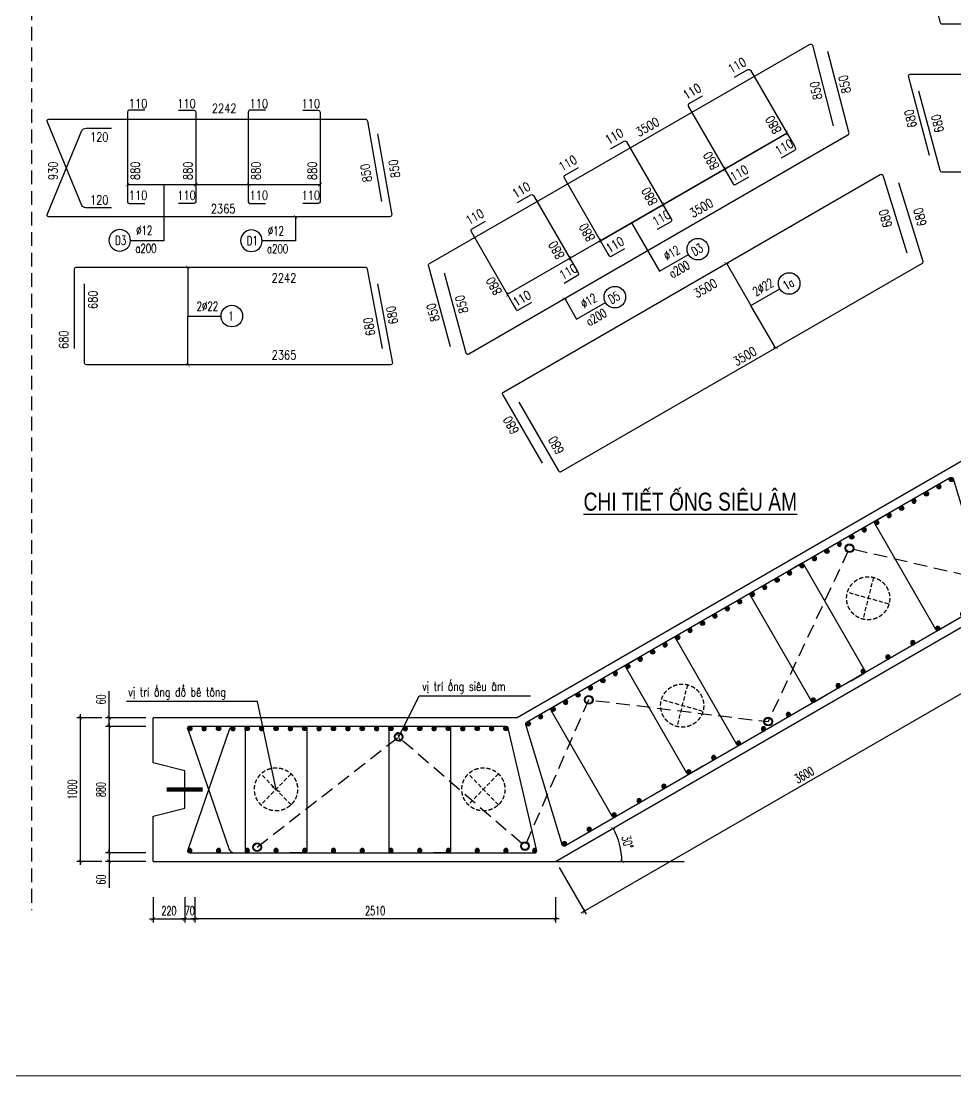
# Model space of a CAD drawing. Header units: millimetres. Extents: x -143483 to 1166745, y -1448440 to -1202244.
# Drawn here: x 519679 to 545700, y -1285398 to -1256028 of the extents above; entities that cross this region are included whole.
import ezdxf
from ezdxf.enums import TextEntityAlignment as Align

# ---------------------------------------------------------------- set-up
doc = ezdxf.new("R2010")
doc.units = ezdxf.units.MM
doc.header["$LTSCALE"] = 30
doc.header["$PDMODE"] = 3
doc.linetypes.add('DASHED', pattern=[19.05, 12.7, -6.35])
doc.layers.get('0').update_dxf_attribs({"lineweight": 9})
doc.layers.get('Defpoints').update_dxf_attribs({"lineweight": 9})
for name, color, linetype in [('ccu11-Cotthep', 9, 'Continuous'), ('ccu11-Dim', 8, 'Continuous'), ('ccu11-Manh', 8, 'Continuous'), ('ccu11-Text', 31, 'Continuous'), ('ccu11-Thay', 7, 'Continuous'), ('ccu11-Thep', 4, 'Continuous'), ('ccu11-Thep doc', 4, 'Continuous'), ('ccu11-Thepdai', 6, 'Continuous')]:
    doc.layers.add(name, color=color, linetype=linetype)
doc.layers.add('ccu11-Khuat', color=9, linetype='DASHED', lineweight=30)
doc.layers.add('Vicom_thep doc', color=1, linetype='Continuous', lineweight=35)
doc.styles.add('ccu11-dim', font='vnsimli.shx', dxfattribs={"width": 0.65, "bigfont": 'bigfont.shx'})
doc.styles.add('ccu11-VnAvH-B', font='VHAVANB.TTF')
doc.styles.add('ccu11-vnsimli', font='vnsimli.shx', dxfattribs={"width": 0.8, "bigfont": 'vns.shx'})
doc.styles.add('ccu11-vnsimple', font='vnsimple.shx', dxfattribs={"bigfont": 'bigfont.shx'})
doc.styles.add('ccu11_simli', font='vnsimli.shx', dxfattribs={"width": 0.8})
doc.dimstyles.new('ccu11-100', dxfattribs={"dimscale": 100, "dimtxt": 2.5, "dimasz": 1, "dimexe": 1, "dimexo": 2, "dimgap": 1, "dimtad": 1, "dimdec": 0, "dimdsep": 46, "dimtxsty": 'ccu11-dim', "dimblk": 'ARCHTICK', "dimcen": -1, "dimdle": 1, "dimclrd": 256, "dimclre": 256, "dimclrt": 3, "dimadec": 0, "dimazin": 2, "dimtfac": 0.1, "dimtdec": 0, "dimtmove": 0, "dimatfit": 1, "dimldrblk": 'ARCHTICK', "dimfxl": 0, "dimtvp": 0.833333, "dimtolj": 1, "dimtzin": 12, "dimarcsym": 0})
doc.dimstyles.new('ccu11-100x4', dxfattribs={"dimscale": 100, "dimtxt": 2.5, "dimasz": 1, "dimexe": 1, "dimexo": 2, "dimgap": 1, "dimtad": 1, "dimdec": 0, "dimlfac": 0.25, "dimdsep": 46, "dimtxsty": 'ccu11-dim', "dimblk": 'ARCHTICK', "dimcen": -1, "dimdle": 1, "dimclrd": 256, "dimclre": 256, "dimclrt": 3, "dimadec": 0, "dimazin": 2, "dimtfac": 0.1, "dimtdec": 0, "dimtmove": 0, "dimatfit": 1, "dimldrblk": 'ARCHTICK', "dimfxl": 0, "dimtvp": 0.833333, "dimtolj": 1, "dimtzin": 12, "dimarcsym": 0})

# ---------------------------------------------------------------- blocks, each defined once
blk = doc.blocks.new('_ARCHTICK')
at = {"color": 0, "linetype": 'ByBlock', "const_width": 0.15}
blk.add_lwpolyline([(-0.5, -0.5), (0.5, 0.5)], dxfattribs=at)
blk = doc.blocks.new('SHD')
at = {"layer": 'ccu11-Cotthep'}
blk.add_circle((300, 0), 300, dxfattribs=at)
at = {"layer": 'ccu11-Cotthep', "color": 31, "style": 'ccu11_simli', "width": 0.8}
blk.add_attdef('DK', text='', height=250, dxfattribs=at).set_placement((-101, 65), align=Align.BOTTOM_RIGHT)
blk.add_attdef('KH', text='', height=250, dxfattribs=at).set_placement((300, 0), align=Align.MIDDLE)
blk.add_attdef('KC', text='', height=250, dxfattribs=at).set_placement((-101, -142), align=Align.TOP_RIGHT)
blk = doc.blocks.new('*D2921')
at = {"layer": 'ccu11-Dim', "linetype": 'ByBlock', "lineweight": -2, "ltscale": 30, "transparency": 16777216}
for p, q in [((547126, -1272398), (547876, -1273697)), ((535268, -1280861), (547912, -1273561)), ((534655, -1279598), (535405, -1280897))]:
    blk.add_line(p, q, dxfattribs=at)
at = {"layer": 'Defpoints', "color": 0, "linetype": 'ByBlock', "ltscale": 30, "transparency": 16777216}
for p in [(547026, -1272225), (547826, -1273611), (534555, -1279425)]:
    blk.add_point(p, dxfattribs=at)
at = {"layer": 'ccu11-Dim', "linetype": 'ByBlock', "lineweight": -2, "ltscale": 30, "transparency": 16777216, "xscale": 100, "yscale": 100, "zscale": 100}
for p, rotation in [((547826, -1273611), 30.00008489636826), ((535355, -1280811), 210.0000848963683)]:
    blk.add_blockref('_ARCHTICK', p, dxfattribs=dict(at, rotation=rotation))
at = {"layer": 'ccu11-Dim', "color": 3, "linetype": 'ByBlock', "ltscale": 30, "transparency": 16777216, "insert": (541478, -1277016), "char_height": 250, "attachment_point": 5, "rotation": 30.0001, "style": 'ccu11-dim'}
blk.add_mtext('\\A1;3600', dxfattribs=at)
blk = doc.blocks.new('*D2926')
at = {"layer": 'ccu11-Dim', "linetype": 'ByBlock', "lineweight": -2, "ltscale": 30, "transparency": 16777216}
for p, q in [((522127, -1275425), (522127, -1274685)), ((523155, -1275425), (522027, -1275425)), ((522127, -1275665), (522127, -1275425)), ((523155, -1275665), (522027, -1275665)), ((522127, -1275665), (522127, -1275765))]:
    blk.add_line(p, q, dxfattribs=at)
at = {"layer": 'Defpoints', "color": 0, "linetype": 'ByBlock', "ltscale": 30, "transparency": 16777216}
for p in [(523355, -1275425), (522127, -1275665), (523355, -1275665)]:
    blk.add_point(p, dxfattribs=at)
at = {"layer": 'ccu11-Dim', "linetype": 'ByBlock', "lineweight": -2, "ltscale": 30, "transparency": 16777216, "xscale": 100, "yscale": 100, "zscale": 100}
for p, rotation in [((522127, -1275425), 270), ((522127, -1275665), 90)]:
    blk.add_blockref('_ARCHTICK', p, dxfattribs=dict(at, rotation=rotation))
at = {"layer": 'ccu11-Dim', "color": 3, "linetype": 'ByBlock', "ltscale": 30, "transparency": 16777216, "insert": (521902, -1274917), "char_height": 250, "attachment_point": 5, "rotation": 90, "style": 'ccu11-dim'}
blk.add_mtext('\\A1;60', dxfattribs=at)
blk = doc.blocks.new('*D2927')
at = {"layer": 'ccu11-Dim', "linetype": 'ByBlock', "lineweight": -2, "ltscale": 30, "transparency": 16777216}
for p, q in [((523155, -1275665), (522027, -1275665)), ((522127, -1275565), (522127, -1279285)), ((523155, -1279185), (522027, -1279185))]:
    blk.add_line(p, q, dxfattribs=at)
at = {"layer": 'Defpoints', "color": 0, "linetype": 'ByBlock', "ltscale": 30, "transparency": 16777216}
for p in [(523355, -1275665), (522127, -1279185), (523355, -1279185)]:
    blk.add_point(p, dxfattribs=at)
at = {"layer": 'ccu11-Dim', "linetype": 'ByBlock', "lineweight": -2, "ltscale": 30, "transparency": 16777216, "xscale": 100, "yscale": 100, "zscale": 100}
for p, rotation in [((522127, -1275665), 90), ((522127, -1279185), 270)]:
    blk.add_blockref('_ARCHTICK', p, dxfattribs=dict(at, rotation=rotation))
at = {"layer": 'ccu11-Dim', "color": 3, "linetype": 'ByBlock', "ltscale": 30, "transparency": 16777216, "insert": (521902, -1277425), "char_height": 250, "attachment_point": 5, "rotation": 90, "style": 'ccu11-dim'}
blk.add_mtext('\\A1;880', dxfattribs=at)
blk = doc.blocks.new('*D2928')
at = {"layer": 'ccu11-Dim', "linetype": 'ByBlock', "lineweight": -2, "ltscale": 30, "transparency": 16777216}
for p, q in [((523155, -1279185), (522027, -1279185)), ((522127, -1279185), (522127, -1279085)), ((522127, -1279185), (522127, -1279425)), ((523155, -1279425), (522027, -1279425)), ((522127, -1279425), (522127, -1280164))]:
    blk.add_line(p, q, dxfattribs=at)
at = {"layer": 'Defpoints', "color": 0, "linetype": 'ByBlock', "ltscale": 30, "transparency": 16777216}
for p in [(522127, -1279185), (523355, -1279185), (523355, -1279425)]:
    blk.add_point(p, dxfattribs=at)
at = {"layer": 'ccu11-Dim', "linetype": 'ByBlock', "lineweight": -2, "ltscale": 30, "transparency": 16777216, "xscale": 100, "yscale": 100, "zscale": 100}
for p, rotation in [((522127, -1279185), 270), ((522127, -1279425), 90)]:
    blk.add_blockref('_ARCHTICK', p, dxfattribs=dict(at, rotation=rotation))
at = {"layer": 'ccu11-Dim', "color": 3, "linetype": 'ByBlock', "ltscale": 30, "transparency": 16777216, "insert": (521902, -1279933), "char_height": 250, "attachment_point": 5, "rotation": 90, "style": 'ccu11-dim'}
blk.add_mtext('\\A1;60', dxfattribs=at)
blk = doc.blocks.new('*D2929')
at = {"layer": 'ccu11-Dim', "linetype": 'ByBlock', "lineweight": -2, "ltscale": 30, "transparency": 16777216}
for p, q in [((521927, -1275425), (521227, -1275425)), ((521327, -1275325), (521327, -1279525)), ((521927, -1279425), (521227, -1279425))]:
    blk.add_line(p, q, dxfattribs=at)
at = {"layer": 'Defpoints', "color": 0, "linetype": 'ByBlock', "ltscale": 30, "transparency": 16777216}
for p in [(522127, -1275425), (521327, -1279425), (522127, -1279425)]:
    blk.add_point(p, dxfattribs=at)
at = {"layer": 'ccu11-Dim', "linetype": 'ByBlock', "lineweight": -2, "ltscale": 30, "transparency": 16777216, "xscale": 100, "yscale": 100, "zscale": 100}
for p, rotation in [((521327, -1275425), 90), ((521327, -1279425), 270)]:
    blk.add_blockref('_ARCHTICK', p, dxfattribs=dict(at, rotation=rotation))
at = {"layer": 'ccu11-Dim', "color": 3, "linetype": 'ByBlock', "ltscale": 30, "transparency": 16777216, "insert": (521102, -1277425), "char_height": 250, "attachment_point": 5, "rotation": 90, "style": 'ccu11-dim'}
blk.add_mtext('\\A1;1000', dxfattribs=at)
blk = doc.blocks.new('MCT')
at = {"ltscale": 0.005}
for p, q in [((-0.49, 0), (0.49, 0)), ((0.35, -0.35), (-0.35, 0.35)), ((-0.35, -0.35), (0.35, 0.35)), ((0, -0.49), (0, 0.49))]:
    blk.add_line(p, q, dxfattribs=at)
blk.add_circle((0, 0), 0.492, dxfattribs=at)
blk = doc.blocks.new('*U1806')
at = {"layer": 'ccu11-Thep doc', "xscale": -121.9200000001001, "yscale": 121.9200000001001, "zscale": 121.92, "rotation": 270}
blk.add_blockref('MCT', (0, 0), dxfattribs=at)
blk = doc.blocks.new('*U1807')
at = {"layer": 'ccu11-Thep doc', "color": 0, "linetype": 'ByBlock', "lineweight": -2, "transparency": 16777216}
for p in [(0, 0), (800, 0), (1600, 0), (2400, 0), (3200, 0), (4000, 0), (4800, 0), (5600, 0), (6400, 0), (7200, 0), (8000, 0), (8800, 0)]:
    blk.add_blockref('*U1806', p, dxfattribs=at)
blk = doc.blocks.new('*U1808')
at = {"layer": 'ccu11-Thep doc', "xscale": -121.9200000001001, "yscale": 121.9200000001001, "zscale": 121.92, "rotation": 270}
blk.add_blockref('MCT', (0, 0), dxfattribs=at)
blk = doc.blocks.new('*U1809')
at = {"layer": 'ccu11-Thep doc', "color": 0, "linetype": 'ByBlock', "lineweight": -2, "transparency": 16777216}
for p in [(0, 0), (800, 0), (1600, 0), (2400, 0), (3200, 0), (4000, 0), (4800, 0), (5600, 0), (6400, 0), (7200, 0), (8000, 0), (8800, 0)]:
    blk.add_blockref('*U1808', p, dxfattribs=at)
blk = doc.blocks.new('*D2930')
at = {"layer": 'ccu11-Dim', "lineweight": -2, "transparency": 16777216}
blk.add_arc((534555, -1279425), 1848, 0, 30.0001, dxfattribs=at)
at = {"layer": 'Defpoints', "color": 0, "transparency": 16777216}
for p in [(547026, -1272225), (536375, -1279104), (534555, -1279425), (534555, -1279425), (538137, -1279425)]:
    blk.add_point(p, dxfattribs=at)
at = {"layer": 'ccu11-Dim', "lineweight": -2, "transparency": 16777216, "xscale": 100, "yscale": 100, "zscale": 100}
for p, rotation in [((536156, -1278501), 120.0000848963685), ((536403, -1279425), 270.0000000000009)]:
    blk.add_blockref('_ARCHTICK', p, dxfattribs=dict(at, rotation=rotation))
at = {"layer": 'ccu11-Dim', "color": 3, "transparency": 16777216, "insert": (536558, -1278888), "char_height": 250, "attachment_point": 5, "rotation": 285, "style": 'ccu11-dim'}
blk.add_mtext('\\A1;30\\M+1818B', dxfattribs=at)
blk = doc.blocks.new('*U1814')
at = {"layer": 'ccu11-Thep doc', "xscale": -121.9200000001001, "yscale": 121.9200000001001, "zscale": 121.92, "rotation": 270}
blk.add_blockref('MCT', (0, 0), dxfattribs=at)
blk = doc.blocks.new('*U1816')
at = {"layer": 'ccu11-Thep doc', "color": 0, "linetype": 'ByBlock', "lineweight": -2, "transparency": 16777216}
for p in [(0, 0), (800, 0), (1600, 0), (2400, 0), (3200, 0), (4000, 0), (4800, 0), (5600, 0), (6400, 0), (7200, 0), (8000, 0), (8800, 0), (9600, 0), (10400, 0), (11200, 0), (12000, 0), (12800, 0), (13600, 0)]:
    blk.add_blockref('*U1814', p, dxfattribs=at)
blk = doc.blocks.new('*U1805')
at = {"layer": 'ccu11-Thep doc', "xscale": -121.9200000001001, "yscale": 121.9200000001001, "zscale": 121.92, "rotation": 270}
blk.add_blockref('MCT', (0, 0), dxfattribs=at)
blk = doc.blocks.new('*U1813')
at = {"layer": 'ccu11-Thep doc', "color": 0, "linetype": 'ByBlock', "lineweight": -2, "transparency": 16777216}
for p in [(0, 0), (800, 0), (1600, 0), (2400, 0), (3200, 0), (4000, 0), (4800, 0), (5600, 0), (6400, 0), (7200, 0), (8000, 0), (8800, 0), (9600, 0), (10400, 0), (11200, 0), (12000, 0), (12800, 0), (13600, 0)]:
    blk.add_blockref('*U1805', p, dxfattribs=at)
blk = doc.blocks.new('*D2945')
at = {"layer": 'ccu11-Dim', "linetype": 'ByBlock', "lineweight": -2, "ltscale": 30, "transparency": 16777216}
for p, q in [((523355, -1280425), (523355, -1281125)), ((524235, -1280425), (524235, -1281125)), ((523255, -1281025), (524335, -1281025))]:
    blk.add_line(p, q, dxfattribs=at)
at = {"layer": 'Defpoints', "color": 0, "linetype": 'ByBlock', "ltscale": 30, "transparency": 16777216}
for p in [(523355, -1280225), (524235, -1280225), (524235, -1281025)]:
    blk.add_point(p, dxfattribs=at)
at = {"layer": 'ccu11-Dim', "linetype": 'ByBlock', "lineweight": -2, "ltscale": 30, "transparency": 16777216, "xscale": 100, "yscale": 100, "zscale": 100, "rotation": 180}
blk.add_blockref('_ARCHTICK', (523355, -1281025), dxfattribs=at)
at = {"layer": 'ccu11-Dim', "linetype": 'ByBlock', "lineweight": -2, "ltscale": 30, "transparency": 16777216, "xscale": 100, "yscale": 100, "zscale": 100}
blk.add_blockref('_ARCHTICK', (524235, -1281025), dxfattribs=at)
at = {"layer": 'ccu11-Dim', "color": 3, "linetype": 'ByBlock', "ltscale": 30, "transparency": 16777216, "insert": (523795, -1280800), "char_height": 250, "attachment_point": 5, "style": 'ccu11-dim'}
blk.add_mtext('\\A1;220', dxfattribs=at)
blk = doc.blocks.new('*D2946')
at = {"layer": 'ccu11-Dim', "linetype": 'ByBlock', "lineweight": -2, "ltscale": 30, "transparency": 16777216}
for p, q in [((524235, -1280425), (524235, -1281125)), ((524515, -1280425), (524515, -1281125)), ((524235, -1281025), (524135, -1281025)), ((524235, -1281025), (524515, -1281025)), ((524515, -1281025), (524615, -1281025))]:
    blk.add_line(p, q, dxfattribs=at)
at = {"layer": 'Defpoints', "color": 0, "linetype": 'ByBlock', "ltscale": 30, "transparency": 16777216}
for p in [(524235, -1280225), (524515, -1280225), (524515, -1281025)]:
    blk.add_point(p, dxfattribs=at)
at = {"layer": 'ccu11-Dim', "linetype": 'ByBlock', "lineweight": -2, "ltscale": 30, "transparency": 16777216, "xscale": 100, "yscale": 100, "zscale": 100}
blk.add_blockref('_ARCHTICK', (524235, -1281025), dxfattribs=at)
at = {"layer": 'ccu11-Dim', "linetype": 'ByBlock', "lineweight": -2, "ltscale": 30, "transparency": 16777216, "xscale": 100, "yscale": 100, "zscale": 100, "rotation": 180}
blk.add_blockref('_ARCHTICK', (524515, -1281025), dxfattribs=at)
at = {"layer": 'ccu11-Dim', "color": 3, "linetype": 'ByBlock', "ltscale": 30, "transparency": 16777216, "insert": (524375, -1280800), "char_height": 250, "attachment_point": 5, "style": 'ccu11-dim'}
blk.add_mtext('\\A1;70', dxfattribs=at)
blk = doc.blocks.new('*D2947')
at = {"layer": 'ccu11-Dim', "linetype": 'ByBlock', "lineweight": -2, "ltscale": 30, "transparency": 16777216}
for p, q in [((524515, -1280425), (524515, -1281125)), ((534555, -1280425), (534555, -1281125)), ((534655, -1281025), (524415, -1281025))]:
    blk.add_line(p, q, dxfattribs=at)
at = {"layer": 'Defpoints', "color": 0, "linetype": 'ByBlock', "ltscale": 30, "transparency": 16777216}
for p in [(524515, -1280225), (534555, -1280225), (524515, -1281025)]:
    blk.add_point(p, dxfattribs=at)
at = {"layer": 'ccu11-Dim', "linetype": 'ByBlock', "lineweight": -2, "ltscale": 30, "transparency": 16777216, "xscale": 100, "yscale": 100, "zscale": 100, "rotation": 180}
blk.add_blockref('_ARCHTICK', (524515, -1281025), dxfattribs=at)
at = {"layer": 'ccu11-Dim', "linetype": 'ByBlock', "lineweight": -2, "ltscale": 30, "transparency": 16777216, "xscale": 100, "yscale": 100, "zscale": 100}
blk.add_blockref('_ARCHTICK', (534555, -1281025), dxfattribs=at)
at = {"layer": 'ccu11-Dim', "color": 3, "linetype": 'ByBlock', "ltscale": 30, "transparency": 16777216, "insert": (529535, -1280800), "char_height": 250, "attachment_point": 5, "style": 'ccu11-dim'}
blk.add_mtext('\\A1;2510', dxfattribs=at)
blk = doc.blocks.new('ccu11_block_thep')
at = {"layer": 'ccu11-Thep', "color": 3}
for p, q in [((-0.4, 0), (0.4, 0)), ((-0.28, 0.28), (0.28, -0.28)), ((0.28, 0.28), (-0.28, -0.28)), ((0, 0.4), (0, -0.4))]:
    blk.add_line(p, q, dxfattribs=at)
at = {"layer": 'ccu11-Thep', "color": 1, "const_width": 0.0667}
blk.add_lwpolyline([(-0.4, 0, 1), (0.4, 0, 1), (-0.4, 0, 1)], format="xyb", dxfattribs=at)
at = {"layer": 'ccu11-Thep', "color": 1}
blk.add_circle((0, 0), 0.4, dxfattribs=at)
blk = doc.blocks.new('*U1799')
at = {"layer": 'Vicom_thep doc', "xscale": -150, "yscale": 150, "zscale": 150, "rotation": 180}
blk.add_blockref('ccu11_block_thep', (0, 0), dxfattribs=at)
blk = doc.blocks.new('*U1800')
at = {"layer": 'ccu11-Thep doc', "color": 0, "linetype": 'ByBlock', "lineweight": -2, "transparency": 16777216}
for p in [(0, 0), (800, 0), (1600, 0), (2400, 0), (3200, 0), (4000, 0), (4800, 0), (5600, 0), (6400, 0), (7200, 0), (8000, 0)]:
    blk.add_blockref('*U1799', p, dxfattribs=at)
blk = doc.blocks.new('*U1801')
at = {"layer": 'Vicom_thep doc', "xscale": -150, "yscale": 150, "zscale": 150, "rotation": 180}
blk.add_blockref('ccu11_block_thep', (0, 0), dxfattribs=at)
blk = doc.blocks.new('*U1802')
at = {"layer": 'ccu11-Thep doc', "color": 0, "linetype": 'ByBlock', "lineweight": -2, "transparency": 16777216}
for p in [(0, 0), (800, 0), (1600, 0), (2400, 0), (3200, 0), (4000, 0), (4800, 0), (5600, 0), (6400, 0), (7200, 0), (8000, 0), (8800, 0), (9600, 0), (10400, 0), (11200, 0), (12000, 0), (12800, 0)]:
    blk.add_blockref('*U1801', p, dxfattribs=at)

msp = doc.modelspace()

# ---------------------------------------------------------------- linework, layer by layer
at = {"layer": 'ccu11-Dim'}
msp.add_lwpolyline([(534554.97, -1279424.89), (538136.89, -1279424.89)], dxfattribs=at)
at = {"layer": 'ccu11-Khuat'}
msp.add_line((519972.49, -1211613.46), (519972.49, -1280784.41), dxfattribs=at)
at = {"layer": 'ccu11-Khuat', "ltscale": 0.3}
for p, q in [((543406.39, -1271516.67), (543109.81, -1272679.44)), ((543835.74, -1272260.33), (542680.46, -1271935.79)), ((538229.37, -1274505.62), (537932.79, -1275668.4)), ((538658.72, -1275249.28), (537503.44, -1274924.74)), ((527194.09, -1276989.18), (526355.86, -1277847.88)), ((527194.09, -1277847.88), (526355.86, -1276989.18)), ((532966.42, -1276989.18), (532128.19, -1277847.88)), ((532966.42, -1277847.88), (532128.19, -1276989.18))]:
    msp.add_line(p, q, dxfattribs=at)
at = {"layer": 'ccu11-Khuat', "flags": 128}
msp.add_lwpolyline([(526247.93, -1279030.06), (530189.56, -1275958.48), (533705.94, -1278997.4), (535479.91, -1274925.43), (540476.87, -1275533.21), (542740.56, -1270706.99), (547340.93, -1271764), (551707.95, -1268722.63), (556268.67, -1271801.19)], dxfattribs=at)
at = {"layer": 'ccu11-Khuat', "ltscale": 0.3}
for centre in [(543258.1, -1272098.06), (538081.08, -1275087.01), (526774.97, -1277418.53), (532547.31, -1277418.53)]:
    msp.add_circle(centre, 600, dxfattribs=at)
at = {"layer": 'ccu11-Thay'}
for p, q in [((545953.89, -1268224.89), (533483.17, -1275424.89)), ((534554.97, -1279424.89), (547025.69, -1272224.89)), ((533483.17, -1275424.89), (523354.97, -1275424.89)), ((523354.97, -1276684.89), (523354.97, -1275424.89)), ((524234.74, -1276904.89), (523354.97, -1276684.89)), ((524234.74, -1277944.89), (524234.74, -1276904.89)), ((523354.97, -1278164.89), (524234.74, -1277944.89)), ((523354.97, -1279424.89), (523354.97, -1278164.89)), ((523354.97, -1279424.89), (534554.97, -1279424.89))]:
    msp.add_line(p, q, dxfattribs=at)
at = {"layer": 'ccu11-Thay', "ltscale": 30}
for centre, radius in [((542740.56, -1270706.99), 120), ((542740.56, -1270706.99), 100), ((535479.91, -1274925.43), 120), ((535479.91, -1274925.43), 100), ((540476.87, -1275533.21), 120), ((540476.87, -1275533.21), 100), ((530189.56, -1275958.48), 120), ((530189.56, -1275958.48), 100), ((526247.93, -1279030.06), 120), ((526247.93, -1279030.06), 100), ((533705.94, -1278997.4), 120), ((533705.94, -1278997.4), 100)]:
    msp.add_circle(centre, radius, dxfattribs=at)
at = {"layer": 'ccu11-Thep', "const_width": 120}
msp.add_lwpolyline([(524734.97, -1277424.89), (523734.97, -1277424.89)], dxfattribs=at)
at = {"layer": 'ccu11-Thepdai'}
for points in [[(544704.95, -1253811.32), (545254.77, -1256045.3, 0.41421356), (545314.77, -1256105.3), (554906.31, -1256105.3, 0.41421356), (554966.31, -1256045.3), (554966.31, -1253811.32)], [(531630.63, -1265094.68), (531028.24, -1262862.9, -0.41421356), (531050.2, -1262780.94), (541622.82, -1256676.83, -0.41421356), (541704.78, -1256698.79), (542287.62, -1258941.87)], [(531458.06, -1263037.38), (532060.46, -1265269.17, 0.41421356), (532142.42, -1265291.13), (542695.58, -1259198.26, 0.41421356), (542717.55, -1259116.29), (542134.71, -1256873.22)], [(522198.69, -1261223.95), (521478.22, -1261223.95, -0.26628921), (521366.45, -1261159.88), (520413, -1258840.37, -0.64209887), (520450.84, -1258757.68), (529260.55, -1258757.68, -0.41421356), (529320.55, -1258817.68), (529713.96, -1261051.66)], [(529600.84, -1259168.16), (529994.25, -1261417.68, -0.41421356), (529934.25, -1261477.68), (520449.86, -1261477.68, -0.65283078), (520413.03, -1261393.87), (521373.93, -1259076.69, -0.30093739), (521485.7, -1259012.62), (522198.69, -1259012.62)], [(521162.82, -1265141.39), (521162.82, -1262931.39, -0.41421356), (521212.82, -1262881.39), (529265.84, -1262881.39, -0.41421356), (529315.84, -1262931.39), (529728.66, -1265141.39)], [(533749.8, -1275548.06), (545543.02, -1268739.24, -0.41421356), (545624.99, -1268761.2), (546637.17, -1272114.34, -0.41421356), (546618.87, -1272182.65), (534816.98, -1278996.47, -0.41421356), (534748.68, -1278978.17), (533731.5, -1275616.36, -0.41421356), (533749.8, -1275548.06)], [(545588.29, -1272777.65), (545224.56, -1272987.65, -0.41421356), (545142.6, -1272965.68), (543442.6, -1270021.2, -0.41421356), (543464.56, -1269939.24), (543828.29, -1269729.24)], [(542782.37, -1274397.65), (543146.1, -1274187.65, 0.41421356), (543168.06, -1274105.68), (541468.06, -1271161.2, 0.41421356), (541386.1, -1271139.24), (541022.37, -1271349.24)], [(542124.19, -1274777.65), (541760.46, -1274987.65, -0.41421356), (541678.5, -1274965.68), (539978.5, -1272021.2, -0.41421356), (540000.46, -1271939.24), (540364.19, -1271729.24)], [(540045.73, -1275977.65), (539682, -1276187.65, -0.41421356), (539600.04, -1276165.68), (537900.04, -1273221.2, -0.41421356), (537922, -1273139.24), (538285.73, -1272929.24)], [(538660.09, -1276777.65), (538296.36, -1276987.65, -0.41421356), (538214.4, -1276965.68), (536514.4, -1274021.2, -0.41421356), (536536.36, -1273939.24), (536900.09, -1273729.24)], [(536581.63, -1277977.65), (536217.9, -1278187.65, -0.41421356), (536135.94, -1278165.68), (534435.94, -1275221.2, -0.41421356), (534457.9, -1275139.24), (534821.63, -1274929.24)], [(526303.17, -1275664.89), (525582.7, -1275664.89, 0.23620228), (525470.94, -1275757.64), (524317.06, -1279104.39, 0.5204497), (524373.45, -1279184.89), (533984.97, -1279184.89, 0.41421356), (534034.97, -1279134.89), (533234.97, -1275714.89, 0.41421356), (533184.97, -1275664.89), (524373.45, -1275664.89, 0.5204497), (524317.06, -1275745.39), (525470.94, -1279092.14, 0.23620228), (525582.7, -1279184.89), (526303.17, -1279184.89)], [(526394.97, -1275664.89), (525974.97, -1275664.89, 0.41421356), (525914.97, -1275724.89), (525914.97, -1279124.89, 0.41421356), (525974.97, -1279184.89), (526394.97, -1279184.89)], [(527154.97, -1275664.89), (527574.97, -1275664.89, -0.41421356), (527634.97, -1275724.89), (527634.97, -1279124.89, -0.41421356), (527574.97, -1279184.89), (527154.97, -1279184.89)], [(530394.97, -1275664.89), (529974.97, -1275664.89, 0.41421356), (529914.97, -1275724.89), (529914.97, -1279124.89, 0.41421356), (529974.97, -1279184.89), (530394.97, -1279184.89)], [(531154.97, -1275664.89), (531574.97, -1275664.89, -0.41421356), (531634.97, -1275724.89), (531634.97, -1279124.89, -0.41421356), (531574.97, -1279184.89), (531154.97, -1279184.89)]]:
    msp.add_lwpolyline(points, format="xyb", dxfattribs=at)
at = {"layer": 'ccu11-Thepdai', "flags": 128}
for points in [[(539540.79, -1257593.39), (539913.18, -1257378.39, -0.38911631), (539981.48, -1257396.69), (541203.87, -1259513.92), (541230.02, -1259559.21, -0.38911631), (541211.71, -1259627.52), (540839.32, -1259842.52)], [(538639.84, -1258113.56), (538267.45, -1258328.56, 0.38911631), (538249.15, -1258396.86), (539471.53, -1260514.09), (539497.68, -1260559.38, 0.38911631), (539565.98, -1260577.68), (539938.37, -1260362.68)], [(523119.31, -1258510.43), (522689.31, -1258510.43, 0.38911631), (522639.31, -1258560.43), (522639.31, -1261005.2), (522639.31, -1261057.5, 0.38911631), (522689.31, -1261107.5), (523119.31, -1261107.5)], [(524060.13, -1258510.43), (524490.13, -1258510.43, -0.38911631), (524540.13, -1258560.43), (524540.13, -1261005.2), (524540.13, -1261057.5, -0.38911631), (524490.13, -1261107.5), (524060.13, -1261107.5)], [(526480.51, -1258510.43), (526050.51, -1258510.43, 0.38911631), (526000.51, -1258560.43), (526000.51, -1261005.2), (526000.51, -1261057.5, 0.38911631), (526050.51, -1261107.5), (526480.51, -1261107.5)], [(527520.84, -1258510.43), (527950.84, -1258510.43, -0.38911631), (528000.84, -1258560.43), (528000.84, -1261005.2), (528000.84, -1261057.5, -0.38911631), (527950.84, -1261107.5), (527520.84, -1261107.5)], [(536090.14, -1259585.63), (536462.53, -1259370.63, -0.38911631), (536530.84, -1259388.93), (537753.22, -1261506.16), (537779.37, -1261551.45, -0.38911631), (537761.07, -1261619.75), (537388.68, -1261834.75)], [(535183.96, -1260108.81), (534811.57, -1260323.81, 0.38911631), (534793.27, -1260392.11), (536015.65, -1262509.34), (536041.8, -1262554.63, 0.38911631), (536110.1, -1262572.94), (536482.49, -1262357.94)], [(533500.29, -1261080.88), (533872.68, -1260865.88, -0.38911631), (533940.98, -1260884.18), (535163.36, -1263001.41), (535189.51, -1263046.7, -0.38911631), (535171.21, -1263115), (534798.82, -1263330)], [(532594.1, -1261604.06), (532221.71, -1261819.06, 0.38911631), (532203.41, -1261887.37), (533425.79, -1264004.6), (533451.94, -1264049.89, 0.38911631), (533520.24, -1264068.19), (533892.64, -1263853.19)]]:
    msp.add_lwpolyline(points, format="xyb", dxfattribs=at)
at = {"layer": 'ccu11-Thepdai', "linetype": 'ByBlock', "ltscale": 30}
for points in [[(544969.77, -1259769.01), (544378.63, -1257559.01, -0.41421356), (544428.63, -1257509.01), (554631.2, -1257509.01, -0.41421356), (554681.2, -1257559.01), (554681.2, -1259769.01)], [(544663.63, -1257969.01), (545254.77, -1260179.01, 0.41421356), (545304.77, -1260229.01), (554916.31, -1260229.01, 0.41421356), (554966.31, -1260179.01), (554966.31, -1257969.01)], [(534190.09, -1268339.39), (533085.09, -1266425.48, -0.41421356), (533103.39, -1266357.18), (543595.29, -1260299.68, -0.41421356), (543663.59, -1260317.98), (544332.48, -1262483.68)], [(533536.91, -1266638.05), (534641.91, -1268551.96, 0.41421356), (534710.21, -1268570.26), (544766.1, -1262764.49, 0.41421356), (544784.4, -1262696.19), (544115.51, -1260530.49)], [(529600.84, -1263341.39), (530013.66, -1265551.39, -0.41421356), (529963.66, -1265601.39), (521497.82, -1265601.39, -0.41421356), (521447.82, -1265551.39), (521447.82, -1263341.39)]]:
    msp.add_lwpolyline(points, format="xyb", dxfattribs=at)
at = {"layer": 'Defpoints', "color": 2}
msp.add_line((-139032.75, -1285397.81), (1029102.19, -1285397.81), dxfattribs=at)

# ---------------------------------------------------------------- block references
at = {"layer": 'ccu11-Cotthep', "yscale": 100, "zscale": 100}
for p, xscale, rotation in [((539259.33, -1260146.55), 100, 209.9999999999999), ((524540.13, -1260580.8), 100, 180), ((526016.71, -1260580.8), -100, 180), ((528000.84, -1260580.8), 100, 180), ((537541.02, -1261138.61), 100, 209.9999999999999), ((535803.45, -1262141.8), 100, 209.9999999999999), ((534951.16, -1262633.87), 100, 209.9999999999999), ((533213.59, -1263637.05), 100, 209.9999999999999)]:
    msp.add_blockref('_ARCHTICK', p, dxfattribs=dict(at, xscale=xscale, rotation=rotation))
at = {"layer": 'ccu11-Cotthep'}
ref = msp.add_blockref('SHD', (522725.44, -1262132.65), dxfattribs=dict(at, xscale=-1))
ref.add_attrib('KH', 'D3', dxfattribs={"color": 31, "height": 250, "style": 'ccu11-vnsimple', "width": 0.7}).set_placement((522450.44, -1262132.65), align=Align.MIDDLE_CENTER)
ref.add_attrib('KC', 'a200', dxfattribs={"color": 31, "height": 250, "style": 'ccu11-vnsimple', "width": 0.7}).set_placement((523154.02, -1262232.65), align=Align.TOP_CENTER)
ref.add_attrib('DK', '`12', dxfattribs={"color": 31, "height": 250, "style": 'ccu11-vnsimple', "width": 0.7}).set_placement((523106.22, -1262057.65), align=Align.BOTTOM_CENTER)
ref = msp.add_blockref('SHD', (526390.26, -1262143.65), dxfattribs=dict(at, xscale=-1))
ref.add_attrib('KH', 'D1', dxfattribs={"color": 31, "height": 250, "style": 'ccu11-vnsimple', "width": 0.7}).set_placement((526115.26, -1262143.65), align=Align.MIDDLE_CENTER)
ref.add_attrib('KC', 'a200', dxfattribs={"color": 31, "height": 250, "style": 'ccu11-vnsimple', "width": 0.7}).set_placement((526818.84, -1262243.65), align=Align.TOP_CENTER)
ref.add_attrib('DK', '`12', dxfattribs={"color": 31, "height": 250, "style": 'ccu11-vnsimple', "width": 0.7}).set_placement((526771.04, -1262068.65), align=Align.BOTTOM_CENTER)
ref = msp.add_blockref('SHD', (538258.3, -1262529.11), dxfattribs=dict(at, rotation=29.99999999999996))
ref.add_attrib('KH', 'D3', dxfattribs={"color": 31, "height": 250, "rotation": 30, "style": 'ccu11-vnsimple', "width": 0.7}).set_placement((538496.45, -1262391.61), align=Align.MIDDLE_CENTER)
ref.add_attrib('KC', 'a200', dxfattribs={"color": 31, "height": 250, "rotation": 30, "style": 'ccu11-vnsimple', "width": 0.7}).set_placement((537937.14, -1262830.01), align=Align.TOP_CENTER)
ref.add_attrib('DK', '`12', dxfattribs={"color": 31, "height": 250, "rotation": 30, "style": 'ccu11-vnsimple', "width": 0.7}).set_placement((537891.03, -1262654.55), align=Align.BOTTOM_CENTER)
ref = msp.add_blockref('SHD', (540800.84, -1263483.45), dxfattribs=dict(at, rotation=29.99999999999996))
ref.add_attrib('KH', '1a', dxfattribs={"color": 31, "height": 250, "rotation": 30, "style": 'ccu11-vnsimple', "width": 0.7}).set_placement((541039, -1263345.95), align=Align.MIDDLE_CENTER)
ref.add_attrib('DK', '2`22', dxfattribs={"color": 31, "height": 250, "rotation": 30, "style": 'ccu11-vnsimple', "width": 0.7}).set_placement((540433.57, -1263608.89), align=Align.BOTTOM_CENTER)
ref = msp.add_blockref('SHD', (535947.69, -1263863.14), dxfattribs=dict(at, rotation=29.99999999999996))
ref.add_attrib('KH', 'D5', dxfattribs={"color": 31, "height": 250, "rotation": 30, "style": 'ccu11-vnsimple', "width": 0.7}).set_placement((536185.85, -1263725.64), align=Align.MIDDLE_CENTER)
ref.add_attrib('KC', 'a200', dxfattribs={"color": 31, "height": 250, "rotation": 30, "style": 'ccu11-vnsimple', "width": 0.7}).set_placement((535626.53, -1264164.03), align=Align.TOP_CENTER)
ref.add_attrib('DK', '`12', dxfattribs={"color": 31, "height": 250, "rotation": 30, "style": 'ccu11-vnsimple', "width": 0.7}).set_placement((535580.42, -1263988.58), align=Align.BOTTOM_CENTER)
ref = msp.add_blockref('SHD', (525245.81, -1264241.39), dxfattribs=at)
ref.add_attrib('KH', '1', dxfattribs={"color": 31, "height": 250, "style": 'ccu11-vnsimple', "width": 0.7}).set_placement((525520.81, -1264241.39), align=Align.MIDDLE_CENTER)
ref.add_attrib('DK', '2`22', dxfattribs={"color": 31, "height": 250, "style": 'ccu11-vnsimple', "width": 0.7}).set_placement((524865.03, -1264166.39), align=Align.BOTTOM_CENTER)
at = {"layer": 'ccu11-Thep doc', "xscale": -1, "rotation": 30.00000000000006}
msp.add_blockref('*U1813', (545573.03, -1268791.2), dxfattribs=at)
at = {"layer": 'ccu11-Thep doc'}
for name, p, rotation in [('*U1802', (534141.49, -1275391.2), 30), ('*U1816', (546580.2, -1272135.68), 209.9999999999999), ('*U1809', (533974.97, -1279124.89), 180)]:
    msp.add_blockref(name, p, dxfattribs=dict(at, rotation=rotation))
at = {"layer": 'ccu11-Thep doc', "xscale": -121.9200000001001, "yscale": 121.9200000001001, "zscale": 121.9200000001001, "rotation": 270}
for p in [(524374.62, -1275724.89), (524374.62, -1279124.89)]:
    msp.add_blockref('MCT', p, dxfattribs=at)
at = {"layer": 'ccu11-Thep doc', "xscale": -1}
msp.add_blockref('*U1807', (533174.97, -1275724.89), dxfattribs=at)
at = {"layer": 'ccu11-Thep doc'}
msp.add_blockref('*U1800', (524774.62, -1275724.89), dxfattribs=at)

# ---------------------------------------------------------------- texts
at = {"layer": 'ccu11-Text', "style": 'ccu11-vnsimli', "width": 0.8}
for s, rotation, p in [('110', 30, (539447.02, -1257498.44)), ('850', 102.317402, (542782.22, -1258012.88)), ('110', 30, (538192.1, -1258222.97)), ('850', 102.317402, (541983.62, -1258187.26)), ('680', 103.385924, (544619.56, -1258963.44)), ('3500', 30, (536880.1, -1259253.4)), ('880', 120, (540857.8, -1259076.58)), ('680', 103.385924, (545372.06, -1259100.55)), ('110', 30, (536029.36, -1259471.62)), ('110', 30, (540758.72, -1259770.36)), ('880', 120, (539125.46, -1260076.75)), ('930', 90, (520693.45, -1260453.42)), ('880', 90, (522981.99, -1260453.42)), ('880', 90, (524447.45, -1260453.42)), ('880', 90, (526343.19, -1260453.42)), ('880', 90, (527908.16, -1260453.42)), ('850', 98.656244, (530232.15, -1260372.5)), ('110', 30, (534736.22, -1260218.22)), ('850', 98.656244, (529445.92, -1260492.2)), ('110', 30, (539503.79, -1260494.9)), ('110', 30, (533439.51, -1260966.87)), ('880', 120, (537407.15, -1261068.81)), ('3500', 30, (538378.77, -1261507.97)), ('110', 30, (532146.36, -1261713.47)), ('110', 30, (537341.06, -1261743.55)), ('680', 105.075845, (543928.51, -1261739.37)), ('680', 105.075845, (544890.47, -1261699.68)), ('880', 120, (535669.58, -1262072)), ('880', 120, (534817.29, -1262564.07)), ('110', 30, (536047.91, -1262490.15)), ('110', 30, (534751.21, -1263238.8)), ('880', 120, (533079.72, -1263567.25)), ('3500', 30, (538493.27, -1263744.63)), ('680', 90, (521802.48, -1264045.18)), ('850', 105.172228, (532129.1, -1264128.86)), ('110', 30, (533458.06, -1263985.4)), ('680', 99.818284, (530175.16, -1264447.89)), ('850', 105.172228, (531331.24, -1264355.95)), ('680', 99.818284, (529536.49, -1264768.67)), ('680', 90, (520990.24, -1265155.38)), ('3500', 30, (539587.07, -1265639.14)), ('680', 120, (533555.43, -1267440.02)), ('680', 120, (534809.87, -1267997.72))]:
    msp.add_text(s, height=250, rotation=rotation, dxfattribs=at).set_placement(p)
at = {"layer": 'ccu11-Text', "style": 'ccu11-vnsimli'}
for s, width, p in [('110', 0.8, (522676.85, -1258450)), ('110', 0.8, (524026.4, -1258450)), ('110', 0.8, (526038.05, -1258450)), ('110', 0.8, (527487.11, -1258450)), ('2242', 0.8, (524990.14, -1258581.04)), ('120', 0.8, (521597.26, -1259379.23)), ('110', 0.8, (522676.85, -1261004.71)), ('110', 0.8, (524026.4, -1261004.71)), ('110', 0.8, (526038.05, -1261004.71)), ('110', 0.8, (527487.11, -1261004.71)), ('120', 0.8, (521597.26, -1261132.33)), ('2365', 0.8, (524959.9, -1261378.84)), ('2242', 0.8, (526653.69, -1263303.48)), ('2365', 0.8, (526653.69, -1265450.13)), ('vÞ trÝ èng siªu ©m', 0.75, (530842.05, -1274676.54)), ('vÞ trÝ èng ®æ bª t«ng', 0.75, (522663.5, -1274833.7))]:
    msp.add_text(s, height=250, dxfattribs=dict(at, width=width)).set_placement(p)
at = {"layer": 'ccu11-Text', "style": 'ccu11-VnAvH-B', "width": 0.8}
msp.add_text('%%Uchi tiÕt èng siªu ©m', height=500, dxfattribs=at).set_placement((538307.21, -1269658.09), align=Align.CENTER)

# ---------------------------------------------------------------- dimensions: what is measured, and where the dimension line sits
at = {"layer": 'ccu11-Dim', "linetype": 'ByBlock', "ltscale": 30}
dim = msp.add_aligned_dim(p1=(534554.97, -1279424.89), p2=(547025.69, -1272224.89), distance=-1600, dimstyle='ccu11-100x4', dxfattribs=at)
dim.commit()
dim.dimension.update_dxf_attribs({"geometry": '*D2921', "text_midpoint": (541477.83, -1277015.67)})
at = {"layer": 'ccu11-Dim'}
dim = msp.add_angular_dim_2l(base=(536375.29, -1279103.92), line1=((534554.97, -1279424.89), (547025.69, -1272224.89)), line2=((534554.97, -1279424.89), (538136.89, -1279424.89)), dimstyle='ccu11-100', dxfattribs=at)
dim.commit()
dim.dimension.update_dxf_attribs({"geometry": '*D2930', "text_midpoint": (536557.72, -1278888.25)})
at = {"layer": 'ccu11-Dim', "linetype": 'ByBlock', "ltscale": 30}
for base, p1, p2, angle, picture, middle in [((522126.58, -1275664.89), (523354.97, -1275424.89), (523354.97, -1275664.89), 90, '*D2926', (522126.58, -1274916.91)), ((522126.58, -1279184.89), (523354.97, -1279424.89), (523354.97, -1279184.89), 270, '*D2928', (522126.58, -1279932.88))]:
    dim = msp.add_linear_dim(base=base, p1=p1, p2=p2, angle=angle, dimstyle='ccu11-100x4', dxfattribs=at)
    dim.commit()
    dim.dimension.update_dxf_attribs({"geometry": picture, "text_midpoint": middle, "dimtype": 160})
for base, p1, p2, angle, picture, middle in [((521326.58, -1279424.89), (522126.58, -1275424.89), (522126.58, -1279424.89), 90, '*D2929', (521101.58, -1277424.89)), ((524234.97, -1281025.25), (523354.97, -1280225.25), (524234.97, -1280225.25), 180, '*D2945', (523794.97, -1280800.25)), ((524514.97, -1281025.25), (534554.97, -1280225.25), (524514.97, -1280225.25), 180, '*D2947', (529534.97, -1280800.25))]:
    dim = msp.add_linear_dim(base=base, p1=p1, p2=p2, angle=angle, dimstyle='ccu11-100x4', dxfattribs=at)
    dim.commit()
    dim.dimension.update_dxf_attribs({"geometry": picture, "text_midpoint": middle})
for base, p1, p2, angle, override, picture, middle in [((522126.58, -1279184.89), (523354.97, -1275664.89), (523354.97, -1279184.89), 90, {"dimtmove": 1}, '*D2927', (521901.58, -1277424.89)), ((524514.97, -1281025.25), (524234.97, -1280225.25), (524514.97, -1280225.25), 180, {"dimtix": 1}, '*D2946', (524374.97, -1280800.25))]:
    dim = msp.add_linear_dim(base=base, p1=p1, p2=p2, angle=angle, dimstyle='ccu11-100x4', override=override, dxfattribs=at)
    dim.commit()
    dim.dimension.update_dxf_attribs({"geometry": picture, "text_midpoint": middle})

# ---------------------------------------------------------------- leaders
at = {"layer": 'ccu11-Cotthep', "linetype": 'ByBlock', "ltscale": 30}
for points in [[(540991.67, -1259146.38), (533213.59, -1263637.05)], [(535803.45, -1262141.8), (540991.67, -1259146.38)], [(522639.31, -1260580.8), (528000.84, -1260580.8)], [(527319.26, -1261477.68), (527319.26, -1262143.65), (526390.26, -1262143.65)], [(524316.81, -1262881.39), (524316.81, -1264241.39), (525245.81, -1264241.39)], [(539316.3, -1262770.15), (539996.3, -1263947.95), (540800.84, -1263483.45)], [(540676.3, -1265125.74), (539996.3, -1263947.95), (540800.84, -1263483.45)], [(534810.17, -1263750.9), (535143.15, -1264327.64), (535947.69, -1263863.14)], [(524316.81, -1265601.39), (524316.81, -1264241.39), (525245.81, -1264241.39)]]:
    msp.add_leader(points, dimstyle='ccu11-100x4', dxfattribs=at)
for points in [[(523654.56, -1260580.8), (523654.56, -1262143.65), (522725.44, -1262143.65)], [(536672.23, -1261640.21), (537453.66, -1262993.67), (538258.3, -1262529.11)]]:
    msp.add_leader(points, dimstyle='ccu11-100x4', override={"dimldrblk": 'None'}, dxfattribs=at)
at = {"layer": 'ccu11-Manh', "linetype": 'ByBlock'}
for points in [[(530189.56, -1275958.48), (530755.19, -1274816.6), (533862.05, -1274816.6)], [(526774.97, -1277418.53), (526263.76, -1274973.75), (522609.36, -1274973.75)]]:
    msp.add_leader(points, dimstyle='ccu11-100', override={"dimasz": 2, "dimgap": 1, "dimtad": 0}, dxfattribs=at)

doc.saveas('drawing.dxf')
